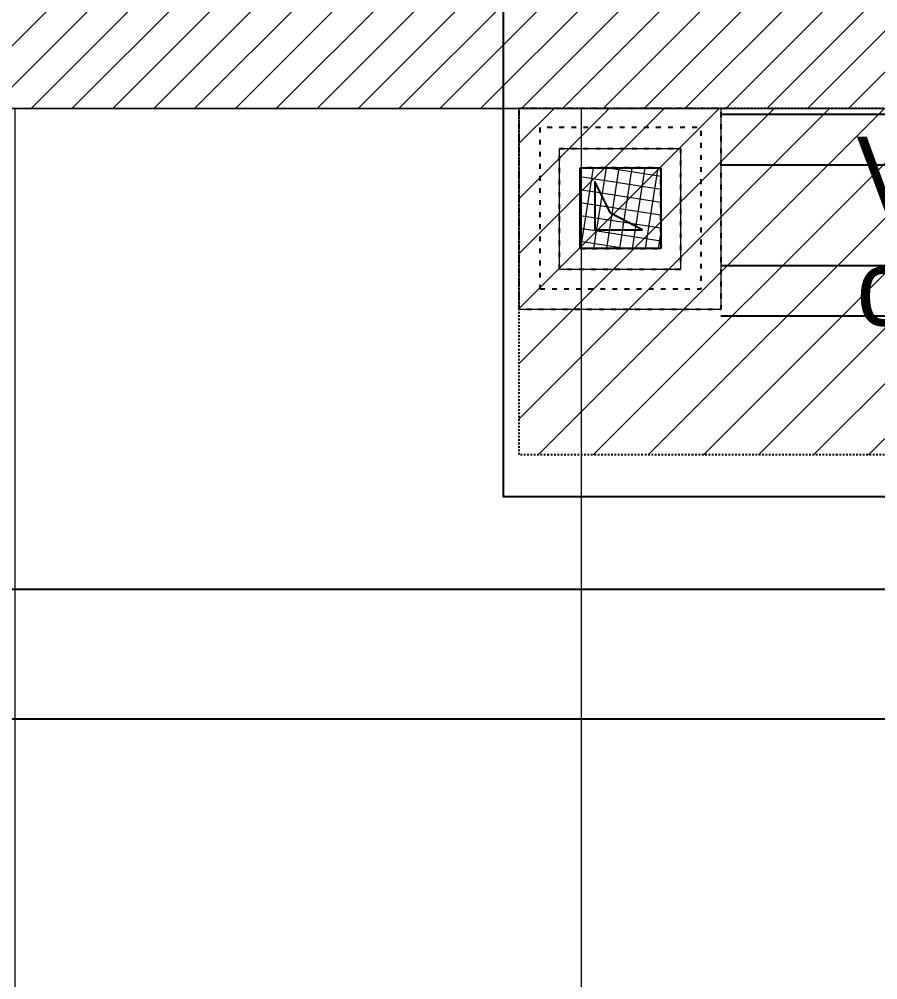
# Model space of a CAD drawing. Header units: centimetres. Extents: x 2191 to 12545, y -680 to 18662.
# Drawn here: x 10166.2 to 10272.8, y 8983.2 to 9102.4 of the extents above; entities that cross this region are included whole.
import ezdxf

# ---------------------------------------------------------------- set-up
doc = ezdxf.new("R2010")
doc.units = ezdxf.units.CM
doc.linetypes.add('ISO-03', pattern=[1.5, 0.6, -0.9])
doc.linetypes.add('VW-01', pattern=[0.41656, 0.20828, -0.20828])
for name, color, linetype in [('B Faux plafonds', 252, 'Continuous'), ('B Faux plafonds_Hatch', 252, 'Continuous'), ('B GÈnÈral_Hatch', 252, 'Continuous'), ('B Général', 252, 'Continuous'), ('C ANNOTATIONS-PRELEM', 252, 'Continuous'), ('C ANNOTATIONS-prestations', 252, 'Continuous'), ('C ANNOTATIONS-prestations_Hatch', 252, 'Continuous'), ('C ANNOTATIONS-textes-numÈrotation gaine_Hatch', 252, 'Continuous'), ('C ANNOTATIONS-textes-numérotation gaine', 252, 'ISO-03')]:
    doc.layers.add(name, color=color, linetype=linetype)
doc.layers.add('prlm-GAZ', color=2, linetype='Continuous', lineweight=25)
doc.styles.add('Eurostile', font='Eurosti.TTF')

# ---------------------------------------------------------------- blocks, each defined once
blk = doc.blocks.new('xi.vhgaz')
at = {"layer": 'C ANNOTATIONS-textes-numÈrotation gaine_Hatch', "linetype": 'Continuous', "lineweight": 18}
h = blk.add_hatch(dxfattribs=at)
h.set_pattern_fill('ANSI37_1', color=256, style=0, pattern_type=2)
h.set_pattern_definition([(81.161841, (11122.5579, 22597.7274), (-1.56865046, 0.2439098), []), (171.161841, (11122.5579, 22597.7274), (-0.2439098, -1.56865046), [])])
h.paths.add_polyline_path([(5, -15), (15, -15), (15, -5), (5, -5)])
at = {"layer": 'C ANNOTATIONS-textes-numérotation gaine', "linetype": 'Continuous'}
for p, q in [((5, -5), (15, -5)), ((5, -15), (5, -5)), ((15, -5), (15, -15)), ((6.81, -6.7), (6.81, -12.7)), ((8.77, -10.6), (6.81, -6.7)), ((12.71, -12.7), (8.77, -10.6)), ((6.81, -12.7), (12.71, -12.7)), ((15, -15), (5, -15))]:
    blk.add_line(p, q, dxfattribs=at)
at = {"layer": 'C ANNOTATIONS-textes-numérotation gaine', "flags": 128}
for points in [[(-2.57, 2.41), (22.43, 2.41), (22.43, -22.59), (-2.57, -22.59)], [(0, -20), (20, -20), (20, 0), (0, 0)], [(2.43, -2.59), (17.43, -2.59), (17.43, -17.59), (2.43, -17.59)], [(5, -15), (15, -15), (15, -5), (5, -5)]]:
    blk.add_lwpolyline(points, close=True, dxfattribs=at)
blk = doc.blocks.new('Groupe-145-1')
at = {"layer": 'B Faux plafonds_Hatch', "linetype": 'Continuous', "lineweight": 5, "true_color": 0xaaaaaa}
h = blk.add_hatch(dxfattribs=at)
h.set_pattern_fill('F_P__SOFFITE', color=253, style=0, pattern_type=2)
h.set_pattern_definition([(45, (0, 0.2205), (-3.5277778, 3.3072917), [])])
h.paths.add_polyline_path([(10859.39, 4282.37), (11431.45, 4282.37), (11431.45, 4239.35), (10859.39, 4239.35)])
at = {"layer": 'B Faux plafonds', "linetype": 'VW-01', "flags": 128}
blk.add_lwpolyline([(10859.39, 4282.37), (11431.45, 4282.37), (11431.45, 4239.35), (10859.39, 4239.35)], close=True, dxfattribs=at)
at = {"layer": 'C ANNOTATIONS-prestations', "color": 7}
blk.add_blockref('xi.vhgaz', (10861.96, 4279.96), dxfattribs=at)
blk = doc.blocks.new('Groupe-155-1')
at = {"layer": 'C ANNOTATIONS-prestations', "linetype": 'Continuous'}
for p, q in [((10884.39, 4281.61), (11263.46, 4281.61)), ((10884.39, 4275.36), (11269.71, 4275.36)), ((10884.39, 4262.86), (11282.21, 4262.86)), ((10884.39, 4256.61), (11288.46, 4256.61))]:
    blk.add_line(p, q, dxfattribs=at)

msp = doc.modelspace()

# ---------------------------------------------------------------- hatches: boundary and pattern name
at = {"layer": 'B GÈnÈral_Hatch', "linetype": 'Continuous', "lineweight": 5}
h = msp.add_hatch(dxfattribs=at)
h.set_pattern_fill('50_BETON', style=0, pattern_type=2)
h.set_pattern_definition([(45, (-631.1073, 4809.0284), (2.4253472, -2.6458333), [])])
h.paths.add_polyline_path([(10632.34, 9091.44), (10614.34, 9109.43), (10041.96, 9109.4), (10041.96, 9091.4)])
at = {"layer": 'C ANNOTATIONS-prestations_Hatch', "linetype": 'Continuous', "lineweight": 9, "true_color": 0x989898}
h = msp.add_hatch(dxfattribs=at)
h.set_pattern_fill('DALETTES TERRASSE 50X50', color=252, scale=1.406016, style=0, pattern_type=2)
h.set_pattern_definition([(0, (8900.25, 8961.325), (4e-15, -70.3008), []), (270, (8900.25, 8961.325), (70.3008, 0), [])])
h.paths.add_polyline_path([(8429.69, 9091.33), (8429.69, 7874.22), (8559.69, 7874.22), (8559.69, 8360.42), (8583.34, 8360.42), (8583.34, 8525.42), (8558.38, 8525.42), (8558.38, 8946.42), (9181.69, 8946.42), (9181.69, 8961.44), (10800.34, 8961.33), (10800.34, 9091.33)])

# ---------------------------------------------------------------- linework, layer by layer
at = {"layer": 'B Général', "color": 7, "linetype": 'Continuous', "lineweight": 18}
msp.add_line((10041.96, 9091.4), (10632.34, 9091.44), dxfattribs=at)
at = {"layer": 'B Général', "color": 7, "linetype": 'Continuous', "lineweight": 5}
msp.add_line((10041.96, 9091.4), (10632.34, 9091.44), dxfattribs=at)
at = {"layer": 'C ANNOTATIONS-prestations', "color": 7, "linetype": 'Continuous', "lineweight": 5, "flags": 128}
msp.add_lwpolyline([(8429.69, 9091.33), (8429.69, 7874.22), (8559.69, 7874.22), (8559.69, 8360.42), (8583.34, 8360.42), (8583.34, 8525.42), (8558.38, 8525.42), (8558.38, 8946.42), (9181.69, 8946.42), (9181.69, 8961.44), (10800.34, 8961.33), (10800.34, 9091.33)], close=True, dxfattribs=at)
at = {"layer": 'C ANNOTATIONS-prestations', "lineweight": 5, "flags": 128}
for points in [[(10228.28, 9091.4), (10253.28, 9091.4), (10253.28, 9066.4), (10228.28, 9066.4)], [(10233.28, 9086.4), (10248.28, 9086.4), (10248.28, 9071.4), (10233.28, 9071.4)]]:
    msp.add_lwpolyline(points, close=True, dxfattribs=at)
at = {"layer": 'prlm-GAZ'}
for points in [[(10672.31, 9100.48), (10615, 9043.17), (10226.34, 9043.17), (10226.34, 9142.82)], [(10673.87, 9096.45), (10639.01, 9031.66), (9298.12, 9031.66), (9259.74, 9137.24)], [(9259.74, 8916.22), (9298.74, 9015.61), (10645.01, 9015.61), (10676.04, 9100.48)]]:
    msp.add_lwpolyline(points, dxfattribs=at)

# ---------------------------------------------------------------- block references
at = {"layer": 'C ANNOTATIONS-PRELEM'}
msp.add_blockref('Groupe-155-1', (-631.11, 4809.03), dxfattribs=at)
at = {"layer": 'C ANNOTATIONS-prestations'}
msp.add_blockref('Groupe-145-1', (-631.11, 4809.03), dxfattribs=at)

# ---------------------------------------------------------------- texts
at = {"layer": 'C ANNOTATIONS-prestations', "insert": (10270.13, 9087.86), "char_height": 9.412, "width": 146.7652, "attachment_point": 1, "line_spacing_factor": 0.894142, "style": 'Eurostile'}
msp.add_mtext('VH gaz 15x10cm int + caisson promat 2x 7cm', dxfattribs=at)

doc.saveas('drawing.dxf')
